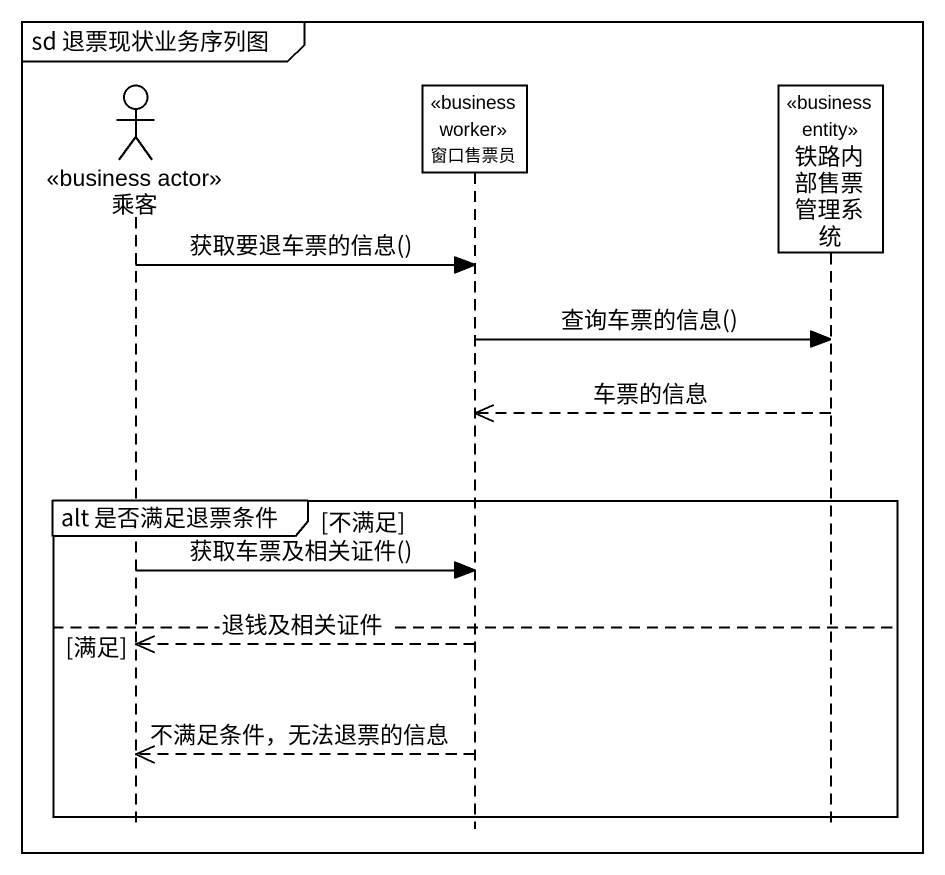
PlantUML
@startuml
mainframe sd 退票现状业务序列图
hide footbox
actor 乘客 <<business actor>>
participant 窗口售票员 <<business worker>>
participant 铁路内部售票管理系统 <<business entity>>

乘客 -> 窗口售票员 : 获取要退车票的信息()
窗口售票员 -> 铁路内部售票管理系统 : 查询车票的信息()
铁路内部售票管理系统 -->> 窗口售票员 : 车票的信息
group alt 是否满足退票条件 [不满足]
  乘客 -> 窗口售票员 : 获取车票及相关证件()
else 满足
  窗口售票员 -->> 乘客 : 退钱及相关证件
  窗口售票员 -->> 乘客 : 不满足条件，无法退票的信息
end
@enduml
